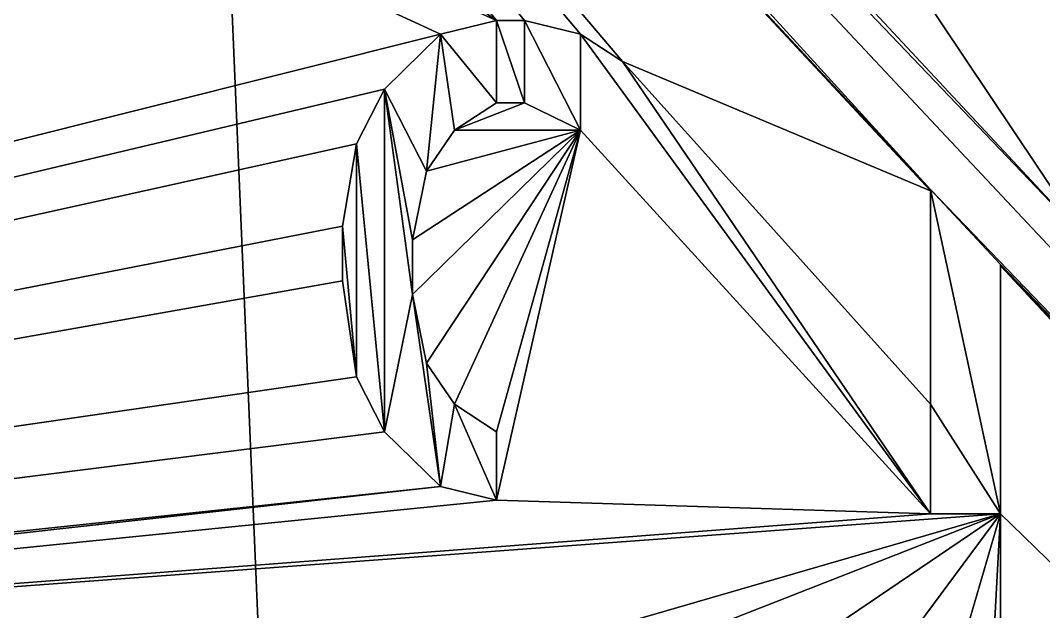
# Model space of a CAD drawing. Header units: millimetres. Extents: x -228 to 228, y -204 to 237.
# Drawn here: x -28.001 to -25.902, y 22.81 to 24.023 of the extents above; entities that cross this region are included whole.
import ezdxf

# ---------------------------------------------------------------- set-up
doc = ezdxf.new("R2010")
doc.units = ezdxf.units.MM
doc.header["$LTSCALE"] = 127.314815
for name, color, linetype in [('4337', 7, 'CONTINUOUS'), ('4338', 7, 'CONTINUOUS'), ('4512', 7, 'CONTINUOUS'), ('4639', 7, 'CONTINUOUS'), ('4640', 7, 'CONTINUOUS'), ('4646', 7, 'CONTINUOUS'), ('4928', 7, 'CONTINUOUS'), ('4929', 7, 'CONTINUOUS'), ('4930', 7, 'CONTINUOUS'), ('4931', 7, 'CONTINUOUS'), ('4932', 7, 'CONTINUOUS'), ('4933', 7, 'CONTINUOUS'), ('4934', 7, 'CONTINUOUS'), ('4935', 7, 'CONTINUOUS'), ('4936', 7, 'CONTINUOUS'), ('4937', 7, 'CONTINUOUS'), ('4938', 7, 'CONTINUOUS'), ('4939', 7, 'CONTINUOUS'), ('4940', 7, 'CONTINUOUS'), ('4941', 7, 'CONTINUOUS'), ('4942', 7, 'CONTINUOUS'), ('4943', 7, 'CONTINUOUS'), ('4944', 7, 'CONTINUOUS'), ('4945', 7, 'CONTINUOUS'), ('4946', 7, 'CONTINUOUS'), ('4947', 7, 'CONTINUOUS'), ('4948', 7, 'CONTINUOUS'), ('4949', 7, 'CONTINUOUS'), ('4950', 7, 'CONTINUOUS'), ('4951', 7, 'CONTINUOUS'), ('4952', 7, 'CONTINUOUS'), ('4953', 7, 'CONTINUOUS'), ('4954', 7, 'CONTINUOUS'), ('6193', 7, 'CONTINUOUS'), ('6301', 7, 'CONTINUOUS'), ('6310', 7, 'CONTINUOUS')]:
    doc.layers.add(name, color=color, linetype=linetype)

msp = doc.modelspace()

# ---------------------------------------------------------------- linework, layer by layer
at = {"layer": '4337', "color": 6, "linetype": 'Continuous'}
for points in [[(-26.5901, 1, 1038.99), (-28.6139, 1, 1038.99), (-28.0565, 35.5761, 1038.99), (-26.5901, 1, 1038.99)], [(-25.0534, 34.3321, 1038.99), (-26.5901, 1, 1038.99), (-28.0565, 35.5761, 1038.99), (-25.0534, 34.3321, 1038.99)], [(-26.5705, 0.791, 1038.99), (-26.5901, 1, 1038.99), (-25.0534, 34.3321, 1038.99), (-26.5705, 0.791, 1038.99)], [(-26.5651, 0.7513, 1038.99), (-26.5705, 0.791, 1038.99), (-25.0534, 34.3321, 1038.99), (-26.5651, 0.7513, 1038.99)], [(-26.5567, 0.7124, 1038.99), (-26.5651, 0.7513, 1038.99), (-25.0534, 34.3321, 1038.99), (-26.5567, 0.7124, 1038.99)], [(-26.5567, 0.7124, 1038.99), (-25.0534, 34.3321, 1038.99), (-26, 2.7124, 1038.99), (-26.5567, 0.7124, 1038.99)], [(-25.0534, 34.3321, 1038.99), (-24.9694, 2.7124, 1038.99), (-26, 2.7124, 1038.99), (-25.0534, 34.3321, 1038.99)]]:
    msp.add_3dface(points, dxfattribs=at)
at = {"layer": '4338', "color": 6, "linetype": 'Continuous'}
for points in [[(-30.06, 30.2289, 1040.99), (-19.925, 19.3605, 1040.99), (-21.983, 30.1516, 1040.99), (-30.06, 30.2289, 1040.99)], [(-30.6713, 28.5384, 1040.99), (-32.6549, 27.9819, 1040.99), (-27.0247, 24.0225, 1040.99), (-30.6713, 28.5384, 1040.99)], [(-26.1343, 23.6731, 1040.99), (-30.6713, 28.5384, 1040.99), (-26.7662, 23.9382, 1040.99), (-26.1343, 23.6731, 1040.99)], [(-26.7662, 23.9382, 1040.99), (-30.6713, 28.5384, 1040.99), (-26.8524, 23.9944, 1040.99), (-26.7662, 23.9382, 1040.99)], [(-26.8524, 23.9944, 1040.99), (-30.6713, 28.5384, 1040.99), (-26.9673, 24.0225, 1040.99), (-26.8524, 23.9944, 1040.99)], [(-26.9673, 24.0225, 1040.99), (-30.6713, 28.5384, 1040.99), (-27.0247, 24.0225, 1040.99), (-26.9673, 24.0225, 1040.99)], [(-32.6549, 27.9819, 1040.99), (-35.1447, 27.683, 1040.99), (-27.0247, 24.0225, 1040.99), (-32.6549, 27.9819, 1040.99)], [(-35.1447, 27.683, 1040.99), (-33.5737, 22.3825, 1040.99), (-27.1396, 23.9944, 1040.99), (-35.1447, 27.683, 1040.99)], [(-27.0247, 24.0225, 1040.99), (-35.1447, 27.683, 1040.99), (-27.1396, 23.9944, 1040.99), (-27.0247, 24.0225, 1040.99)], [(-27.1396, 23.9944, 1040.99), (-33.5737, 22.3825, 1040.99), (-27.2545, 23.8819, 1040.99), (-27.1396, 23.9944, 1040.99)], [(-26.1343, 23.235, 1040.99), (-26.1343, 23.6731, 1040.99), (-26.7662, 23.9382, 1040.99), (-26.1343, 23.235, 1040.99)], [(-27.2545, 23.8819, 1040.99), (-33.5737, 22.3825, 1040.99), (-27.312, 23.7694, 1040.99), (-27.2545, 23.8819, 1040.99)], [(-27.0247, 23.8538, 1040.99), (-27.1109, 23.7975, 1040.99), (-26.9673, 23.8538, 1040.99), (-27.0247, 23.8538, 1040.99)], [(-26.9673, 23.8538, 1040.99), (-27.1109, 23.7975, 1040.99), (-26.8524, 23.7975, 1040.99), (-26.9673, 23.8538, 1040.99)], [(-27.1971, 23.46, 1040.99), (-27.1683, 23.3194, 1040.99), (-26.8524, 23.7975, 1040.99), (-27.1971, 23.46, 1040.99)], [(-27.1971, 23.5725, 1040.99), (-27.1971, 23.46, 1040.99), (-26.8524, 23.7975, 1040.99), (-27.1971, 23.5725, 1040.99)], [(-27.1683, 23.7132, 1040.99), (-27.1971, 23.5725, 1040.99), (-26.8524, 23.7975, 1040.99), (-27.1683, 23.7132, 1040.99)], [(-27.1683, 23.3194, 1040.99), (-27.1109, 23.235, 1040.99), (-26.8524, 23.7975, 1040.99), (-27.1683, 23.3194, 1040.99)], [(-27.1109, 23.7975, 1040.99), (-27.1683, 23.7132, 1040.99), (-26.8524, 23.7975, 1040.99), (-27.1109, 23.7975, 1040.99)], [(-27.1109, 23.235, 1040.99), (-27.0247, 23.1788, 1040.99), (-26.8524, 23.7975, 1040.99), (-27.1109, 23.235, 1040.99)], [(-27.0247, 23.0382, 1040.99), (-26.1343, 23.01, 1040.99), (-26.8524, 23.7975, 1040.99), (-27.0247, 23.0382, 1040.99)], [(-27.0247, 23.1788, 1040.99), (-27.0247, 23.0382, 1040.99), (-26.8524, 23.7975, 1040.99), (-27.0247, 23.1788, 1040.99)], [(-27.312, 23.7694, 1040.99), (-33.5737, 22.3825, 1040.99), (-27.3407, 23.6007, 1040.99), (-27.312, 23.7694, 1040.99)], [(-27.3407, 23.6007, 1040.99), (-33.5737, 22.3825, 1040.99), (-27.3407, 23.4882, 1040.99), (-27.3407, 23.6007, 1040.99)], [(-25.9907, 23.5191, 1040.99), (-25.9907, 23.01, 1040.99), (-20.9561, 18.1201, 1040.99), (-25.9907, 23.5191, 1040.99)], [(-27.3407, 23.4882, 1040.99), (-33.5737, 22.3825, 1040.99), (-27.312, 23.2913, 1040.99), (-27.3407, 23.4882, 1040.99)], [(-27.312, 23.2913, 1040.99), (-33.5737, 22.3825, 1040.99), (-27.2545, 23.1788, 1040.99), (-27.312, 23.2913, 1040.99)], [(-27.2545, 23.1788, 1040.99), (-33.5737, 22.3825, 1040.99), (-27.1396, 23.0663, 1040.99), (-27.2545, 23.1788, 1040.99)], [(-33.5737, 22.3825, 1040.99), (-30.9148, 22.6466, 1040.99), (-27.1396, 23.0663, 1040.99), (-33.5737, 22.3825, 1040.99)], [(-27.0247, 23.0382, 1040.99), (-27.1396, 23.0663, 1040.99), (-30.9148, 22.6466, 1040.99), (-27.0247, 23.0382, 1040.99)], [(-30.9148, 22.6466, 1040.99), (-26.1343, 23.01, 1040.99), (-27.0247, 23.0382, 1040.99), (-30.9148, 22.6466, 1040.99)], [(-30.9148, 22.6466, 1040.99), (-26.7662, 22.785, 1040.99), (-25.9907, 23.01, 1040.99), (-30.9148, 22.6466, 1040.99)], [(-26.1343, 23.01, 1040.99), (-30.9148, 22.6466, 1040.99), (-25.9907, 23.01, 1040.99), (-26.1343, 23.01, 1040.99)], [(-26.7662, 22.785, 1040.99), (-26.5652, 22.785, 1040.99), (-25.9907, 23.01, 1040.99), (-26.7662, 22.785, 1040.99)], [(-26.5652, 22.785, 1040.99), (-26.3641, 22.7569, 1040.99), (-25.9907, 23.01, 1040.99), (-26.5652, 22.785, 1040.99)], [(-26.3641, 22.7569, 1040.99), (-26.2205, 22.7007, 1040.99), (-25.9907, 23.01, 1040.99), (-26.3641, 22.7569, 1040.99)], [(-26.2205, 22.7007, 1040.99), (-26.1056, 22.6163, 1040.99), (-25.9907, 23.01, 1040.99), (-26.2205, 22.7007, 1040.99)], [(-26.1056, 22.6163, 1040.99), (-26.0194, 22.4757, 1040.99), (-25.9907, 23.01, 1040.99), (-26.1056, 22.6163, 1040.99)], [(-26.0194, 22.4757, 1040.99), (-25.9907, 22.335, 1040.99), (-25.9907, 23.01, 1040.99), (-26.0194, 22.4757, 1040.99)], [(-25.9907, 23.01, 1040.99), (-25.9907, 22.335, 1040.99), (-20.9561, 18.1201, 1040.99), (-25.9907, 23.01, 1040.99)]]:
    msp.add_3dface(points, dxfattribs=at)
at = {"layer": '4512', "color": 6, "linetype": 'Continuous'}
for points in [[(-25.814, 23.5727, 1050.49), (-30.2352, 30.1736, 1050.49), (-30.6565, 28.7657, 1050.49), (-25.814, 23.5727, 1050.49)], [(-25.3841, 24.035, 1050.49), (-30.2352, 30.1736, 1050.49), (-25.814, 23.5727, 1050.49), (-25.3841, 24.035, 1050.49)]]:
    msp.add_3dface(points, dxfattribs=at)
at = {"layer": '4639', "color": 6, "linetype": 'Continuous'}
for points in [[(-19.925, 19.3605, 1040.99), (-30.06, 30.2289, 1040.99), (-21.8981, 21.1981, 1051.862), (-19.925, 19.3605, 1040.99)], [(-30.06, 30.2289, 1040.99), (-24.9401, 24.4954, 1050.49), (-23.3431, 22.7737, 1050.8417), (-30.06, 30.2289, 1040.99)], [(-21.8981, 21.1981, 1051.862), (-30.06, 30.2289, 1040.99), (-23.3431, 22.7737, 1050.8417), (-21.8981, 21.1981, 1051.862)]]:
    msp.add_3dface(points, dxfattribs=at)
at = {"layer": '4640', "color": 6, "linetype": 'Continuous'}
for points in [[(-25.814, 23.5727, 1050.49), (-30.6565, 28.7657, 1050.49), (-30.6636, 28.6466, 1045.5393), (-25.814, 23.5727, 1050.49)], [(-30.6713, 28.5384, 1040.99), (-26.1343, 23.6756, 1041.09), (-30.6636, 28.6466, 1045.5393), (-30.6713, 28.5384, 1040.99)], [(-25.814, 23.5727, 1050.49), (-30.6636, 28.6466, 1045.5393), (-20.7914, 18.1245, 1048.0645), (-25.814, 23.5727, 1050.49)], [(-30.6636, 28.6466, 1045.5393), (-26.1343, 23.6756, 1041.09), (-20.7914, 18.1245, 1048.0645), (-30.6636, 28.6466, 1045.5393)], [(-30.6713, 28.5384, 1040.99), (-26.1343, 23.6731, 1040.99), (-26.1343, 23.6756, 1041.09), (-30.6713, 28.5384, 1040.99)], [(-26.1343, 23.6756, 1041.09), (-25.9907, 23.5216, 1041.09), (-20.7914, 18.1245, 1048.0645), (-26.1343, 23.6756, 1041.09)], [(-25.9907, 23.5216, 1041.09), (-25.9907, 23.5191, 1040.99), (-20.7914, 18.1245, 1048.0645), (-25.9907, 23.5216, 1041.09)], [(-25.9907, 23.5191, 1040.99), (-20.9561, 18.1201, 1040.99), (-20.7914, 18.1245, 1048.0645), (-25.9907, 23.5191, 1040.99)]]:
    msp.add_3dface(points, dxfattribs=at)
at = {"layer": '4646', "color": 6, "linetype": 'Continuous'}
for points in [[(-27.1396, 23.9944, 1041.09), (-27.0247, 23.8538, 1041.09), (-27.0247, 24.0225, 1041.09), (-27.1396, 23.9944, 1041.09)], [(-27.0247, 23.8538, 1041.09), (-26.9673, 23.8538, 1041.09), (-27.0247, 24.0225, 1041.09), (-27.0247, 23.8538, 1041.09)], [(-27.0247, 24.0225, 1041.09), (-26.9673, 23.8538, 1041.09), (-26.9673, 24.0225, 1041.09), (-27.0247, 24.0225, 1041.09)], [(-26.9673, 23.8538, 1041.09), (-26.8524, 23.7975, 1041.09), (-26.9673, 24.0225, 1041.09), (-26.9673, 23.8538, 1041.09)], [(-26.9673, 24.0225, 1041.09), (-26.8524, 23.7975, 1041.09), (-26.8524, 23.9944, 1041.09), (-26.9673, 24.0225, 1041.09)], [(-27.2545, 23.8819, 1041.09), (-27.1683, 23.7132, 1041.09), (-27.1396, 23.9944, 1041.09), (-27.2545, 23.8819, 1041.09)], [(-27.1683, 23.7132, 1041.09), (-27.1109, 23.7975, 1041.09), (-27.1396, 23.9944, 1041.09), (-27.1683, 23.7132, 1041.09)], [(-27.1109, 23.7975, 1041.09), (-27.0247, 23.8538, 1041.09), (-27.1396, 23.9944, 1041.09), (-27.1109, 23.7975, 1041.09)], [(-26.8524, 23.7975, 1041.09), (-26.1343, 23.01, 1041.09), (-26.8524, 23.9944, 1041.09), (-26.8524, 23.7975, 1041.09)], [(-26.8524, 23.9944, 1041.09), (-26.1343, 23.01, 1041.09), (-26.7662, 23.9382, 1041.09), (-26.8524, 23.9944, 1041.09)], [(-26.7662, 23.9382, 1041.09), (-26.1343, 23.01, 1041.09), (-26.1343, 23.235, 1041.09), (-26.7662, 23.9382, 1041.09)], [(-27.312, 23.7694, 1041.09), (-27.2545, 23.1788, 1041.09), (-27.2545, 23.8819, 1041.09), (-27.312, 23.7694, 1041.09)], [(-27.1971, 23.5725, 1041.09), (-27.1683, 23.7132, 1041.09), (-27.2545, 23.8819, 1041.09), (-27.1971, 23.5725, 1041.09)], [(-27.1971, 23.46, 1041.09), (-27.1971, 23.5725, 1041.09), (-27.2545, 23.8819, 1041.09), (-27.1971, 23.46, 1041.09)], [(-27.2545, 23.1788, 1041.09), (-27.1971, 23.46, 1041.09), (-27.2545, 23.8819, 1041.09), (-27.2545, 23.1788, 1041.09)], [(-27.3407, 23.6007, 1041.09), (-27.312, 23.2913, 1041.09), (-27.312, 23.7694, 1041.09), (-27.3407, 23.6007, 1041.09)], [(-27.312, 23.2913, 1041.09), (-27.2545, 23.1788, 1041.09), (-27.312, 23.7694, 1041.09), (-27.312, 23.2913, 1041.09)], [(-25.9907, 23.5216, 1041.09), (-26.1343, 23.6756, 1041.09), (-25.9907, 23.01, 1041.09), (-25.9907, 23.5216, 1041.09)], [(-25.9907, 23.01, 1041.09), (-26.1343, 23.6756, 1041.09), (-26.1343, 23.235, 1041.09), (-25.9907, 23.01, 1041.09)], [(-27.3407, 23.4882, 1041.09), (-27.312, 23.2913, 1041.09), (-27.3407, 23.6007, 1041.09), (-27.3407, 23.4882, 1041.09)], [(-27.1396, 23.0663, 1041.09), (-27.1971, 23.46, 1041.09), (-27.2545, 23.1788, 1041.09), (-27.1396, 23.0663, 1041.09)], [(-27.1683, 23.3194, 1041.09), (-27.1971, 23.46, 1041.09), (-27.1396, 23.0663, 1041.09), (-27.1683, 23.3194, 1041.09)], [(-27.1109, 23.235, 1041.09), (-27.1683, 23.3194, 1041.09), (-27.1396, 23.0663, 1041.09), (-27.1109, 23.235, 1041.09)], [(-27.0247, 23.0382, 1041.09), (-27.1109, 23.235, 1041.09), (-27.1396, 23.0663, 1041.09), (-27.0247, 23.0382, 1041.09)], [(-27.0247, 23.1788, 1041.09), (-27.1109, 23.235, 1041.09), (-27.0247, 23.0382, 1041.09), (-27.0247, 23.1788, 1041.09)], [(-26.1343, 23.01, 1041.09), (-25.9907, 23.01, 1041.09), (-26.1343, 23.235, 1041.09), (-26.1343, 23.01, 1041.09)]]:
    msp.add_3dface(points, dxfattribs=at)
at = {"layer": '4928', "color": 6, "linetype": 'Continuous'}
for points in [[(-26.1343, 23.01, 1040.99), (-25.9907, 23.01, 1040.99), (-26.1343, 23.01, 1041.09), (-26.1343, 23.01, 1040.99)], [(-25.9907, 23.01, 1040.99), (-25.9907, 23.01, 1041.09), (-26.1343, 23.01, 1041.09), (-25.9907, 23.01, 1040.99)]]:
    msp.add_3dface(points, dxfattribs=at)
at = {"layer": '4929', "color": 6, "linetype": 'Continuous'}
for points in [[(-25.9907, 23.5191, 1040.99), (-25.9907, 23.5216, 1041.09), (-25.9907, 23.01, 1041.09), (-25.9907, 23.5191, 1040.99)], [(-25.9907, 23.01, 1040.99), (-25.9907, 23.5191, 1040.99), (-25.9907, 23.01, 1041.09), (-25.9907, 23.01, 1040.99)]]:
    msp.add_3dface(points, dxfattribs=at)
at = {"layer": '4930', "color": 6, "linetype": 'Continuous'}
for points in [[(-26.1343, 23.6731, 1040.99), (-26.1343, 23.235, 1040.99), (-26.1343, 23.6756, 1041.09), (-26.1343, 23.6731, 1040.99)], [(-26.1343, 23.6756, 1041.09), (-26.1343, 23.235, 1040.99), (-26.1343, 23.235, 1041.09), (-26.1343, 23.6756, 1041.09)]]:
    msp.add_3dface(points, dxfattribs=at)
at = {"layer": '4931', "color": 6, "linetype": 'Continuous'}
for points in [[(-26.1343, 23.235, 1040.99), (-26.7662, 23.9382, 1040.99), (-26.1343, 23.235, 1041.09), (-26.1343, 23.235, 1040.99)], [(-26.7662, 23.9382, 1040.99), (-26.7662, 23.9382, 1041.09), (-26.1343, 23.235, 1041.09), (-26.7662, 23.9382, 1040.99)]]:
    msp.add_3dface(points, dxfattribs=at)
at = {"layer": '4932', "color": 6, "linetype": 'Continuous'}
for points in [[(-26.7662, 23.9382, 1040.99), (-26.8524, 23.9944, 1040.99), (-26.7662, 23.9382, 1041.09), (-26.7662, 23.9382, 1040.99)], [(-26.8524, 23.9944, 1040.99), (-26.8524, 23.9944, 1041.09), (-26.7662, 23.9382, 1041.09), (-26.8524, 23.9944, 1040.99)]]:
    msp.add_3dface(points, dxfattribs=at)
at = {"layer": '4933', "color": 6, "linetype": 'Continuous'}
for points in [[(-26.8524, 23.9944, 1040.99), (-26.9673, 24.0225, 1040.99), (-26.8524, 23.9944, 1041.09), (-26.8524, 23.9944, 1040.99)], [(-26.9673, 24.0225, 1040.99), (-26.9673, 24.0225, 1041.09), (-26.8524, 23.9944, 1041.09), (-26.9673, 24.0225, 1040.99)]]:
    msp.add_3dface(points, dxfattribs=at)
at = {"layer": '4934', "color": 6, "linetype": 'Continuous'}
for points in [[(-26.9673, 24.0225, 1040.99), (-27.0247, 24.0225, 1040.99), (-27.0247, 24.0225, 1041.09), (-26.9673, 24.0225, 1040.99)], [(-26.9673, 24.0225, 1040.99), (-27.0247, 24.0225, 1041.09), (-26.9673, 24.0225, 1041.09), (-26.9673, 24.0225, 1040.99)]]:
    msp.add_3dface(points, dxfattribs=at)
at = {"layer": '4935', "color": 6, "linetype": 'Continuous'}
for points in [[(-27.0247, 24.0225, 1040.99), (-27.1396, 23.9944, 1040.99), (-27.0247, 24.0225, 1041.09), (-27.0247, 24.0225, 1040.99)], [(-27.1396, 23.9944, 1040.99), (-27.1396, 23.9944, 1041.09), (-27.0247, 24.0225, 1041.09), (-27.1396, 23.9944, 1040.99)]]:
    msp.add_3dface(points, dxfattribs=at)
at = {"layer": '4936', "color": 6, "linetype": 'Continuous'}
for points in [[(-27.1396, 23.9944, 1040.99), (-27.2545, 23.8819, 1040.99), (-27.1396, 23.9944, 1041.09), (-27.1396, 23.9944, 1040.99)], [(-27.2545, 23.8819, 1040.99), (-27.2545, 23.8819, 1041.09), (-27.1396, 23.9944, 1041.09), (-27.2545, 23.8819, 1040.99)]]:
    msp.add_3dface(points, dxfattribs=at)
at = {"layer": '4937', "color": 6, "linetype": 'Continuous'}
for points in [[(-27.2545, 23.8819, 1040.99), (-27.312, 23.7694, 1040.99), (-27.2545, 23.8819, 1041.09), (-27.2545, 23.8819, 1040.99)], [(-27.312, 23.7694, 1040.99), (-27.312, 23.7694, 1041.09), (-27.2545, 23.8819, 1041.09), (-27.312, 23.7694, 1040.99)]]:
    msp.add_3dface(points, dxfattribs=at)
at = {"layer": '4938', "color": 6, "linetype": 'Continuous'}
for points in [[(-27.312, 23.7694, 1040.99), (-27.3407, 23.6007, 1040.99), (-27.312, 23.7694, 1041.09), (-27.312, 23.7694, 1040.99)], [(-27.3407, 23.6007, 1040.99), (-27.3407, 23.6007, 1041.09), (-27.312, 23.7694, 1041.09), (-27.3407, 23.6007, 1040.99)]]:
    msp.add_3dface(points, dxfattribs=at)
at = {"layer": '4939', "color": 6, "linetype": 'Continuous'}
for points in [[(-27.3407, 23.6007, 1040.99), (-27.3407, 23.4882, 1040.99), (-27.3407, 23.6007, 1041.09), (-27.3407, 23.6007, 1040.99)], [(-27.3407, 23.4882, 1040.99), (-27.3407, 23.4882, 1041.09), (-27.3407, 23.6007, 1041.09), (-27.3407, 23.4882, 1040.99)]]:
    msp.add_3dface(points, dxfattribs=at)
at = {"layer": '4940', "color": 6, "linetype": 'Continuous'}
for points in [[(-27.3407, 23.4882, 1040.99), (-27.312, 23.2913, 1040.99), (-27.3407, 23.4882, 1041.09), (-27.3407, 23.4882, 1040.99)], [(-27.312, 23.2913, 1040.99), (-27.312, 23.2913, 1041.09), (-27.3407, 23.4882, 1041.09), (-27.312, 23.2913, 1040.99)]]:
    msp.add_3dface(points, dxfattribs=at)
at = {"layer": '4941', "color": 6, "linetype": 'Continuous'}
for points in [[(-27.312, 23.2913, 1040.99), (-27.2545, 23.1788, 1040.99), (-27.312, 23.2913, 1041.09), (-27.312, 23.2913, 1040.99)], [(-27.2545, 23.1788, 1040.99), (-27.2545, 23.1788, 1041.09), (-27.312, 23.2913, 1041.09), (-27.2545, 23.1788, 1040.99)]]:
    msp.add_3dface(points, dxfattribs=at)
at = {"layer": '4942', "color": 6, "linetype": 'Continuous'}
for points in [[(-27.2545, 23.1788, 1040.99), (-27.1396, 23.0663, 1040.99), (-27.2545, 23.1788, 1041.09), (-27.2545, 23.1788, 1040.99)], [(-27.1396, 23.0663, 1040.99), (-27.1396, 23.0663, 1041.09), (-27.2545, 23.1788, 1041.09), (-27.1396, 23.0663, 1040.99)]]:
    msp.add_3dface(points, dxfattribs=at)
at = {"layer": '4943', "color": 6, "linetype": 'Continuous'}
for points in [[(-27.1396, 23.0663, 1040.99), (-27.0247, 23.0382, 1040.99), (-27.1396, 23.0663, 1041.09), (-27.1396, 23.0663, 1040.99)], [(-27.0247, 23.0382, 1040.99), (-27.0247, 23.0382, 1041.09), (-27.1396, 23.0663, 1041.09), (-27.0247, 23.0382, 1040.99)]]:
    msp.add_3dface(points, dxfattribs=at)
at = {"layer": '4944', "color": 6, "linetype": 'Continuous'}
for points in [[(-27.0247, 23.0382, 1040.99), (-27.0247, 23.1788, 1040.99), (-27.0247, 23.0382, 1041.09), (-27.0247, 23.0382, 1040.99)], [(-27.0247, 23.1788, 1040.99), (-27.0247, 23.1788, 1041.09), (-27.0247, 23.0382, 1041.09), (-27.0247, 23.1788, 1040.99)]]:
    msp.add_3dface(points, dxfattribs=at)
at = {"layer": '4945', "color": 6, "linetype": 'Continuous'}
for points in [[(-27.0247, 23.1788, 1040.99), (-27.1109, 23.235, 1040.99), (-27.0247, 23.1788, 1041.09), (-27.0247, 23.1788, 1040.99)], [(-27.1109, 23.235, 1040.99), (-27.1109, 23.235, 1041.09), (-27.0247, 23.1788, 1041.09), (-27.1109, 23.235, 1040.99)]]:
    msp.add_3dface(points, dxfattribs=at)
at = {"layer": '4946', "color": 6, "linetype": 'Continuous'}
for points in [[(-27.1109, 23.235, 1040.99), (-27.1683, 23.3194, 1040.99), (-27.1109, 23.235, 1041.09), (-27.1109, 23.235, 1040.99)], [(-27.1683, 23.3194, 1040.99), (-27.1683, 23.3194, 1041.09), (-27.1109, 23.235, 1041.09), (-27.1683, 23.3194, 1040.99)]]:
    msp.add_3dface(points, dxfattribs=at)
at = {"layer": '4947', "color": 6, "linetype": 'Continuous'}
for points in [[(-27.1683, 23.3194, 1040.99), (-27.1971, 23.46, 1040.99), (-27.1683, 23.3194, 1041.09), (-27.1683, 23.3194, 1040.99)], [(-27.1971, 23.46, 1040.99), (-27.1971, 23.46, 1041.09), (-27.1683, 23.3194, 1041.09), (-27.1971, 23.46, 1040.99)]]:
    msp.add_3dface(points, dxfattribs=at)
at = {"layer": '4948', "color": 6, "linetype": 'Continuous'}
for points in [[(-27.1971, 23.46, 1040.99), (-27.1971, 23.5725, 1040.99), (-27.1971, 23.46, 1041.09), (-27.1971, 23.46, 1040.99)], [(-27.1971, 23.5725, 1040.99), (-27.1971, 23.5725, 1041.09), (-27.1971, 23.46, 1041.09), (-27.1971, 23.5725, 1040.99)]]:
    msp.add_3dface(points, dxfattribs=at)
at = {"layer": '4949', "color": 6, "linetype": 'Continuous'}
for points in [[(-27.1971, 23.5725, 1040.99), (-27.1683, 23.7132, 1040.99), (-27.1971, 23.5725, 1041.09), (-27.1971, 23.5725, 1040.99)], [(-27.1683, 23.7132, 1040.99), (-27.1683, 23.7132, 1041.09), (-27.1971, 23.5725, 1041.09), (-27.1683, 23.7132, 1040.99)]]:
    msp.add_3dface(points, dxfattribs=at)
at = {"layer": '4950', "color": 6, "linetype": 'Continuous'}
for points in [[(-27.1683, 23.7132, 1040.99), (-27.1109, 23.7975, 1040.99), (-27.1683, 23.7132, 1041.09), (-27.1683, 23.7132, 1040.99)], [(-27.1109, 23.7975, 1040.99), (-27.1109, 23.7975, 1041.09), (-27.1683, 23.7132, 1041.09), (-27.1109, 23.7975, 1040.99)]]:
    msp.add_3dface(points, dxfattribs=at)
at = {"layer": '4951', "color": 6, "linetype": 'Continuous'}
for points in [[(-27.1109, 23.7975, 1040.99), (-27.0247, 23.8538, 1040.99), (-27.1109, 23.7975, 1041.09), (-27.1109, 23.7975, 1040.99)], [(-27.0247, 23.8538, 1040.99), (-27.0247, 23.8538, 1041.09), (-27.1109, 23.7975, 1041.09), (-27.0247, 23.8538, 1040.99)]]:
    msp.add_3dface(points, dxfattribs=at)
at = {"layer": '4952', "color": 6, "linetype": 'Continuous'}
for points in [[(-27.0247, 23.8538, 1040.99), (-26.9673, 23.8538, 1040.99), (-26.9673, 23.8538, 1041.09), (-27.0247, 23.8538, 1040.99)], [(-27.0247, 23.8538, 1040.99), (-26.9673, 23.8538, 1041.09), (-27.0247, 23.8538, 1041.09), (-27.0247, 23.8538, 1040.99)]]:
    msp.add_3dface(points, dxfattribs=at)
at = {"layer": '4953', "color": 6, "linetype": 'Continuous'}
for points in [[(-26.9673, 23.8538, 1040.99), (-26.8524, 23.7975, 1040.99), (-26.9673, 23.8538, 1041.09), (-26.9673, 23.8538, 1040.99)], [(-26.8524, 23.7975, 1040.99), (-26.8524, 23.7975, 1041.09), (-26.9673, 23.8538, 1041.09), (-26.8524, 23.7975, 1040.99)]]:
    msp.add_3dface(points, dxfattribs=at)
at = {"layer": '4954', "color": 6, "linetype": 'Continuous'}
for points in [[(-26.8524, 23.7975, 1040.99), (-26.1343, 23.01, 1040.99), (-26.8524, 23.7975, 1041.09), (-26.8524, 23.7975, 1040.99)], [(-26.1343, 23.01, 1040.99), (-26.1343, 23.01, 1041.09), (-26.8524, 23.7975, 1041.09), (-26.1343, 23.01, 1040.99)]]:
    msp.add_3dface(points, dxfattribs=at)
at = {"layer": '6193', "color": 6, "linetype": 'Continuous'}
msp.add_3dface([(-27.5415, 18.6996, 1036.5104), (-24.0056, 20.3956, 1036.99), (-22.3506, 24.671, 1036.5104), (-27.5415, 18.6996, 1036.5104)], dxfattribs=at)
at = {"layer": '6301', "color": 6, "linetype": 'Continuous'}
msp.add_3dface([(-27.6865, 18.8601, 1030.49), (-22.5298, 24.7923, 1030.49), (-23.874, 19.2325, 1030.49), (-27.6865, 18.8601, 1030.49)], dxfattribs=at)
at = {"layer": '6310', "color": 6, "linetype": 'Continuous'}
for points in [[(-22.3506, 24.671, 1036.5104), (-22.5298, 24.7923, 1030.49), (-27.6865, 18.8601, 1030.49), (-22.3506, 24.671, 1036.5104)], [(-27.5415, 18.6996, 1036.5104), (-22.3506, 24.671, 1036.5104), (-27.6865, 18.8601, 1030.49), (-27.5415, 18.6996, 1036.5104)]]:
    msp.add_3dface(points, dxfattribs=at)

doc.saveas('drawing.dxf')
